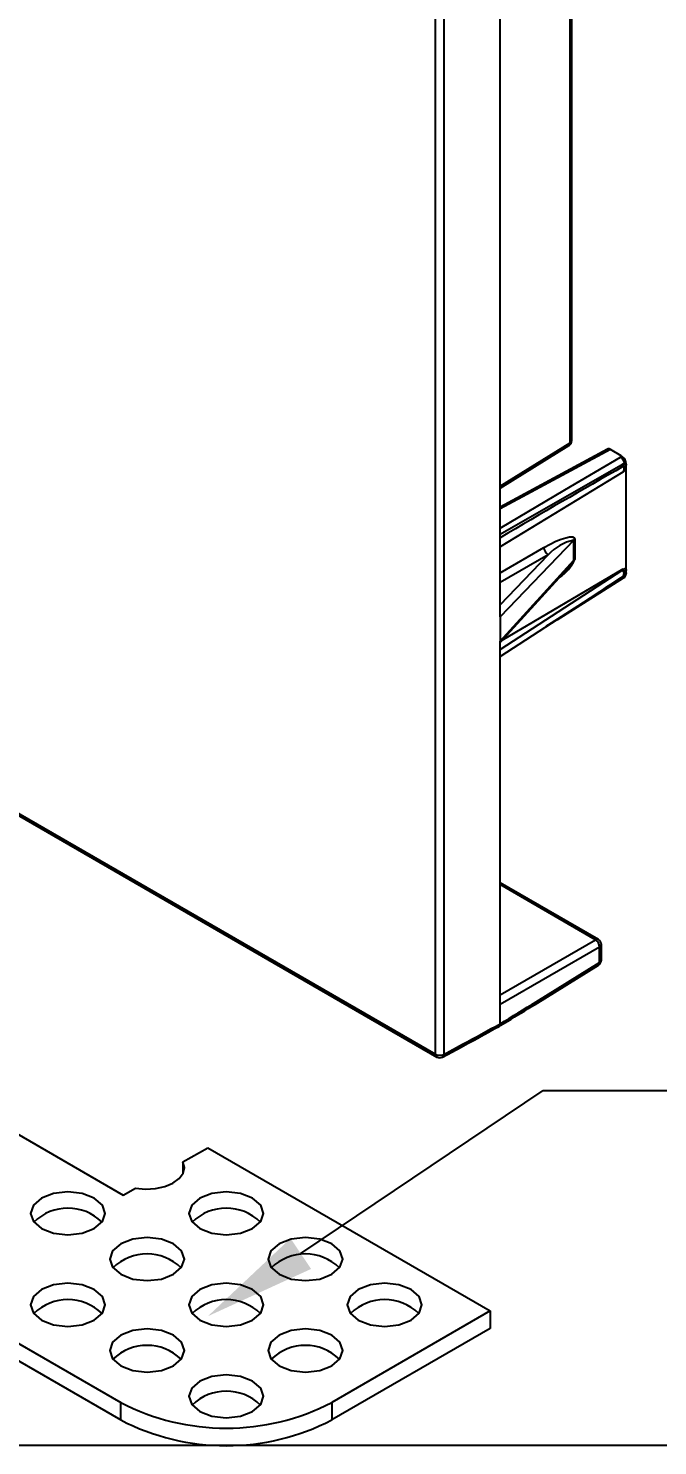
# Model space of a CAD drawing. Extents: x -0.92 to 7.46, y -5.99 to 0.
# Drawn here: x 3.793 to 4.847, y -5.992 to -3.62 of the extents above; entities that cross this region are included whole.
import ezdxf
from ezdxf import colors
from ezdxf.entities.mleader import LeaderData, LeaderLine
from ezdxf.math import Vec2, Vec3

# ---------------------------------------------------------------- set-up
doc = ezdxf.new("R2010")
doc.units = 0
doc.header["$LTSCALE"] = 0.5
doc.header["$MEASUREMENT"] = 0
for name, color, linetype in [('Brackets', 181, 'CONTINUOUS'), ('End Cap', 92, 'CONTINUOUS'), ('FAB DWG', 221, 'CONTINUOUS')]:
    doc.layers.add(name, color=color, linetype=linetype)
doc.layers.add('Text-Unprinted', color=131, linetype='CONTINUOUS', plot=False)
doc.styles.add('LSAD_Standard', font='arial.ttf')

msp = doc.modelspace()

# ---------------------------------------------------------------- linework, layer by layer
at = {"layer": 'Brackets', "transparency": 16777216}
for p, q in [((1.0575, -4.2511), (3.9478, -5.9197)), ((1.0575, -4.2804), (3.9478, -5.949)), ((3.6893, -5.4209), (3.952, -5.5726)), ((4.0521, -5.5168), (4.0937, -5.4936)), ((4.0937, -5.4936), (4.5666, -5.7666)), ((4.0521, -5.5168), (4.0521, -5.5367)), ((3.952, -5.5726), (3.9727, -5.5611)), ((4.5666, -5.7666), (4.3014, -5.9197)), ((4.5666, -5.7666), (4.5666, -5.7959)), ((4.5666, -5.7959), (4.3014, -5.949)), ((3.9478, -5.949), (3.9478, -5.9197)), ((4.3014, -5.9197), (4.3014, -5.949))]:
    msp.add_line(p, q, dxfattribs=at)
at = {"layer": 'Brackets', "transparency": 16777216, "flags": 128}
for points in [[(3.9727, -5.5611), (3.9893, -5.5628), (4.0061, -5.5619), (4.0218, -5.5585), (4.0354, -5.5527), (4.0459, -5.5451), (4.0524, -5.5361), (4.0545, -5.5264), (4.0521, -5.5168)], [(3.9036, -5.5778), (3.8834, -5.57), (3.8594, -5.5672), (3.8355, -5.57), (3.8153, -5.5778), (3.8017, -5.5895), (3.7969, -5.6033), (3.8017, -5.6171), (3.8153, -5.6288), (3.8355, -5.6366), (3.8594, -5.6394), (3.8834, -5.6366), (3.9036, -5.6288), (3.9172, -5.6171), (3.9219, -5.6033), (3.9172, -5.5895), (3.9036, -5.5778)], [(4.1688, -5.5778), (4.1485, -5.57), (4.1246, -5.5672), (4.1007, -5.57), (4.0804, -5.5778), (4.0669, -5.5895), (4.0621, -5.6033), (4.0669, -5.6171), (4.0804, -5.6288), (4.1007, -5.6366), (4.1246, -5.6394), (4.1485, -5.6366), (4.1688, -5.6288), (4.1824, -5.6171), (4.1871, -5.6033), (4.1824, -5.5895), (4.1688, -5.5778)], [(4.0362, -5.6543), (4.0159, -5.6465), (3.992, -5.6438), (3.9681, -5.6465), (3.9478, -5.6543), (3.9343, -5.666), (3.9295, -5.6798), (3.9343, -5.6936), (3.9478, -5.7053), (3.9681, -5.7132), (3.992, -5.7159), (4.0159, -5.7132), (4.0362, -5.7053), (4.0498, -5.6936), (4.0545, -5.6798), (4.0498, -5.666), (4.0362, -5.6543)], [(4.3014, -5.6543), (4.2811, -5.6465), (4.2572, -5.6438), (4.2333, -5.6465), (4.213, -5.6543), (4.1995, -5.666), (4.1947, -5.6798), (4.1995, -5.6936), (4.213, -5.7053), (4.2333, -5.7132), (4.2572, -5.7159), (4.2811, -5.7132), (4.3014, -5.7053), (4.3149, -5.6936), (4.3197, -5.6798), (4.3149, -5.666), (4.3014, -5.6543)], [(3.9036, -5.7309), (3.8834, -5.723), (3.8594, -5.7203), (3.8355, -5.723), (3.8153, -5.7309), (3.8017, -5.7426), (3.7969, -5.7564), (3.8017, -5.7702), (3.8153, -5.7819), (3.8355, -5.7897), (3.8594, -5.7925), (3.8834, -5.7897), (3.9036, -5.7819), (3.9172, -5.7702), (3.9219, -5.7564), (3.9172, -5.7426), (3.9036, -5.7309)], [(4.1688, -5.7309), (4.1485, -5.723), (4.1246, -5.7203), (4.1007, -5.723), (4.0804, -5.7309), (4.0669, -5.7426), (4.0621, -5.7564), (4.0669, -5.7702), (4.0804, -5.7819), (4.1007, -5.7897), (4.1246, -5.7925), (4.1485, -5.7897), (4.1688, -5.7819), (4.1824, -5.7702), (4.1871, -5.7564), (4.1824, -5.7426), (4.1688, -5.7309)], [(4.434, -5.7309), (4.4137, -5.723), (4.3898, -5.7203), (4.3659, -5.723), (4.3456, -5.7309), (4.332, -5.7426), (4.3273, -5.7564), (4.332, -5.7702), (4.3456, -5.7819), (4.3659, -5.7897), (4.3898, -5.7925), (4.4137, -5.7897), (4.434, -5.7819), (4.4475, -5.7702), (4.4523, -5.7564), (4.4475, -5.7426), (4.434, -5.7309)], [(4.0362, -5.8074), (4.0159, -5.7996), (3.992, -5.7968), (3.9681, -5.7996), (3.9478, -5.8074), (3.9343, -5.8191), (3.9295, -5.8329), (3.9343, -5.8467), (3.9478, -5.8584), (3.9681, -5.8662), (3.992, -5.869), (4.0159, -5.8662), (4.0362, -5.8584), (4.0498, -5.8467), (4.0545, -5.8329), (4.0498, -5.8191), (4.0362, -5.8074)], [(4.3014, -5.8074), (4.2811, -5.7996), (4.2572, -5.7968), (4.2333, -5.7996), (4.213, -5.8074), (4.1995, -5.8191), (4.1947, -5.8329), (4.1995, -5.8467), (4.213, -5.8584), (4.2333, -5.8662), (4.2572, -5.869), (4.2811, -5.8662), (4.3014, -5.8584), (4.3149, -5.8467), (4.3197, -5.8329), (4.3149, -5.8191), (4.3014, -5.8074)], [(4.1688, -5.8839), (4.1485, -5.8761), (4.1246, -5.8734), (4.1007, -5.8761), (4.0804, -5.8839), (4.0669, -5.8956), (4.0621, -5.9095), (4.0669, -5.9233), (4.0804, -5.935), (4.1007, -5.9428), (4.1246, -5.9455), (4.1485, -5.9428), (4.1688, -5.935), (4.1824, -5.9233), (4.1871, -5.9095), (4.1824, -5.8956), (4.1688, -5.8839)]]:
    msp.add_lwpolyline(points, dxfattribs=at)
at = {"layer": 'Brackets', "transparency": 16777216}
for centre, radius, start, end in [((3.8594, -5.6763), 0.0817, 45.6215, 134.3785), ((4.1246, -5.6763), 0.0817, 45.6215, 134.3785), ((3.992, -5.7529), 0.0817, 45.6215, 134.3785), ((4.2572, -5.7529), 0.0817, 45.6215, 134.3785), ((3.8594, -5.8294), 0.0817, 45.6215, 134.3785), ((4.1246, -5.8294), 0.0817, 45.6215, 134.3785), ((4.3898, -5.8294), 0.0817, 45.6215, 134.3785), ((3.992, -5.9059), 0.0817, 45.6215, 134.3785), ((4.2572, -5.9059), 0.0817, 45.6215, 134.3785), ((4.1246, -5.9825), 0.0817, 45.6215, 134.3785), ((4.1246, -5.5785), 0.3843, 242.6097, 297.3903), ((4.1246, -5.6078), 0.3843, 242.6097, 297.3903)]:
    msp.add_arc(centre, radius, start, end, dxfattribs=at)
at = {"layer": 'End Cap', "linetype": 'Continuous', "lineweight": 25, "transparency": 16777216}
for p, q in [((4.475, -5.3371), (4.475, -2.4421)), ((4.489, -2.4422), (4.489, -5.3372)), ((4.5831, -4.6047), (4.5831, -3.0126)), ((4.7004, -4.3138), (4.7004, -3.0468)), ((4.7033, -4.3098), (4.7033, -3.0428)), ((4.5831, -4.3864), (4.7004, -4.3138)), ((4.5831, -4.3897), (4.6985, -4.3183)), ((4.7631, -4.3244), (4.5831, -4.4212)), ((4.768, -4.325), (4.5831, -4.4244)), ((4.7858, -4.3353), (4.768, -4.325)), ((4.7849, -4.3377), (4.7858, -4.3353)), ((4.7887, -4.3629), (4.5831, -4.4877)), ((4.7887, -4.3629), (4.789, -4.3627)), ((4.789, -4.3627), (4.7893, -4.3625)), ((4.7933, -4.3556), (4.7941, -4.3551)), ((4.794, -4.3475), (4.7941, -4.3506)), ((4.7941, -4.3551), (4.7941, -4.3506)), ((4.7941, -4.5267), (4.7941, -4.3551)), ((4.7066, -4.4766), (4.5831, -4.6047)), ((4.7066, -4.5104), (4.7066, -4.4766)), ((4.7082, -4.4753), (4.7082, -4.5091)), ((4.5831, -4.5313), (4.6567, -4.4888)), ((4.5831, -4.5848), (4.6638, -4.501)), ((4.6638, -4.501), (4.5831, -4.5476)), ((4.5831, -4.6456), (4.7066, -4.5104)), ((4.5831, -4.6481), (4.6995, -4.5207)), ((4.5831, -4.6597), (4.7887, -4.5262)), ((4.7889, -4.5252), (4.5862, -4.6446)), ((4.7887, -4.5262), (4.7889, -4.5252)), ((4.7941, -4.5267), (4.7933, -4.5304)), ((4.7933, -4.5304), (4.7941, -4.5312)), ((4.7941, -4.5312), (4.7941, -4.5267)), ((4.6786, -4.61), (4.7901, -4.5398)), ((4.6798, -4.6085), (4.7918, -4.537)), ((4.7941, -4.5312), (4.794, -4.5341)), ((4.5831, -4.6712), (4.7344, -4.573)), ((4.5831, -4.6047), (4.5831, -4.6456)), ((4.6605, -4.6207), (4.6798, -4.6085)), ((4.5831, -5.286), (4.5831, -4.6456))]:
    msp.add_line(p, q, dxfattribs=at)
at = {"layer": 'End Cap', "transparency": 16777216}
for p, q in [((3.5412, -4.7981), (4.475, -5.3371)), ((3.5415, -4.8016), (4.477, -5.3417)), ((4.7478, -5.1449), (4.5831, -5.0499)), ((4.7429, -5.1453), (4.5831, -5.0531)), ((4.5831, -5.2376), (4.7429, -5.1453)), ((4.7499, -5.1576), (4.5831, -5.2539)), ((4.7499, -5.1834), (4.7499, -5.1576)), ((4.7528, -5.1794), (4.7528, -5.1536)), ((4.6418, -5.2536), (4.748, -5.1879)), ((4.6437, -5.2491), (4.7499, -5.1834)), ((4.4868, -5.3418), (4.5181, -5.325)), ((4.489, -5.3372), (4.5203, -5.3203))]:
    msp.add_line(p, q, dxfattribs=at)
at = {"layer": 'End Cap', "linetype": 'Continuous', "lineweight": 25, "transparency": 16777216, "flags": 128}
for points in [[(4.5831, -4.4565), (4.6915, -4.3926), (4.7849, -4.3377)], [(4.7918, -4.3479), (4.7855, -4.3515), (4.5831, -4.467)], [(4.7897, -4.3529), (4.7913, -4.3494), (4.7918, -4.3479)], [(4.7941, -4.3506), (4.7937, -4.353), (4.7933, -4.3556)], [(4.6567, -4.4888), (4.6668, -4.4833), (4.6764, -4.4786), (4.6853, -4.475), (4.6931, -4.4725), (4.6996, -4.4713), (4.7043, -4.4713), (4.7072, -4.4727), (4.7082, -4.4753)], [(4.7889, -4.5252), (4.7907, -4.5244), (4.7921, -4.5241), (4.7932, -4.5244), (4.7939, -4.5252), (4.7941, -4.5267)], [(4.7918, -4.537), (4.7909, -4.5366), (4.7897, -4.5369)]]:
    msp.add_lwpolyline(points, dxfattribs=at)
at = {"layer": 'End Cap', "linetype": 'Continuous', "lineweight": 25, "transparency": 16777216}
for centre, radius, start, end in [((4.6933, -4.3098), 0.01, 301.7291, 0), ((4.6955, -4.3144), 0.00494, 307.033, 6.4015), ((4.6983, -4.3093), 0.00495, 295.3879, 354.638), ((4.7651, -4.3291), 0.00507, 54.509, 112.8425), ((4.777, -4.3505), 0.0151, 10.003, 58.4331), ((4.7832, -4.3497), 0.0122, 46.7724, 82.2232), ((4.7766, -4.3505), 0.0178, 32.913, 58.8877), ((16.7566, -25.2602), 24.0898, 119.786, 120.35383), ((4.7832, -4.3573), 0.00781, 314.1351, 33.9726), ((4.7844, -4.3541), 0.00972, 297.0882, 354.5623), ((4.7837, -4.3547), 0.00962, 303.4081, 354.4761), ((4.7878, -4.3593), 0.00664, 34.0378, 73.3302), ((4.7798, -4.3488), 0.0142, 5.5771, 34.2332), ((4.7911, -4.3391), 0.00879, 274.8418, 289.006), ((4.725, -4.5584), 0.0839, 102.6353, 136.8308), ((4.7119, -4.4817), 0.00737, 120.301, 136.1939), ((4.6716, -4.4883), 0.0149, 181.7215, 238.2785), ((4.6448, -4.4806), 0.0695, 303.2973, 335.7846), ((4.6819, -4.5008), 0.0265, 311.4932, 338.8648), ((4.7119, -4.5155), 0.00737, 120.301, 136.1939), ((4.7812, -4.5323), 0.00966, 331.6298, 39.4303), ((4.7863, -4.5335), 0.00764, 23.5158, 71.9268), ((4.7833, -4.5292), 0.0101, 309.4312, 352.7374), ((-3.9915, 8.8737), 16.0298, 302.98052, 303.21627), ((4.7848, -4.5313), 0.01, 302.1652, 327.9246), ((4.7878, -4.5363), 0.00411, 304.1253, 350.9582), ((4.7857, -4.5302), 0.00919, 312.3109, 334.6933), ((4.7887, -4.5339), 0.00525, 329.0935, 357.634)]:
    msp.add_arc(centre, radius, start, end, dxfattribs=at)
at = {"layer": 'End Cap', "transparency": 16777216}
for centre, radius, start, end in [((4.7457, -5.1494), 0.00495, 65.3602, 124.6041), ((4.735, -5.158), 0.0149, 1.7215, 58.2785), ((4.7428, -5.1536), 0.01, 0, 60.0027), ((4.7478, -5.1531), 0.00495, 295.3879, 354.638), ((4.7428, -5.1794), 0.01, 301.7291, 360), ((4.745, -5.184), 0.00494, 307.033, 6.4015), ((4.7478, -5.1789), 0.00495, 295.3879, 354.638), ((4.6388, -5.2497), 0.00494, 307.0039, 6.404), ((4.5155, -5.3209), 0.00487, 302.6721, 6.5147), ((4.4797, -5.3377), 0.0048, 172.814, 235.8738), ((4.482, -5.3234), 0.0154, 242.6565, 296.7662), ((4.482, -5.333), 0.01, 240.0027, 298.2656), ((4.4841, -5.3377), 0.00487, 302.6721, 6.5147)]:
    msp.add_arc(centre, radius, start, end, dxfattribs=at)
for centre, major_axis, ratio, start_param, end_param in [((4.5832, -1.2114), (2.4305, 4.3585), 0.567218, 3.918447, 3.935936), ((4.583, -1.2115), (2.5612, 4.283), 0.587369, 3.918493, 3.935981)]:
    msp.add_ellipse(centre, major_axis=major_axis, ratio=ratio, start_param=start_param, end_param=end_param, dxfattribs=at)
for points, knots in [([(4.5807, -5.2908), (4.5857, -5.2877), (4.6061, -5.2755), (4.6265, -5.263), (4.6418, -5.2536)], [0, 0, 0, 0, 0.250002, 1, 1, 1, 1]), ([(4.5831, -5.286), (4.583, -5.2868), (4.5828, -5.2885), (4.5819, -5.2901), (4.5811, -5.2904), (4.5809, -5.2905)], [0, 0, 0, 0, 0.425063, 0.850125, 1, 1, 1, 1]), ([(4.5181, -5.325), (4.5234, -5.3222), (4.5445, -5.3108), (4.5656, -5.2991), (4.5814, -5.2903)], [0, 0, 0, 0, 0.250002, 1, 1, 1, 1])]:
    msp.add_open_spline(points, degree=3, knots=knots, dxfattribs=at)
at = {"layer": 'Text-Unprinted', "ltscale": 0.5, "transparency": 16777216}
msp.add_lwpolyline([(0, 0), (6.8397, 0), (6.8397, -5.992), (0, -5.992)], close=True, dxfattribs=at)

# ---------------------------------------------------------------- leaders
at = {"layer": 'FAB DWG', "ltscale": 0.5, "transparency": 16777216}
ml = msp.add_multileader_mtext('Standard', dxfattribs=at)
ml.set_content('\\A1;BK01242 (x1)\\PHW63214 (x2)', color=256, style='LSAD_Standard')
ml.set_leader_properties()
ml.build(insert=Vec2(0, 0))
ml.multileader.update_dxf_attribs({"text_left_attachment_type": 2, "dogleg_length": 0.36, "arrow_head_size": 0.1875})
ctx = ml.context
ctx.base_point, ctx.char_height, ctx.arrow_head_size, ctx.landing_gap_size, ctx.plane_origin = Vec3(5.0229, -5.3975), 0.1875, 0.1875, 0.09, Vec3(2.847, 10.3108)
ctx.left_attachment = 2
notes = []
notes.append((ctx, [(0, (1, 1, 0), (4.6556, -5.3975), (1, 0), 0.3672, [(0, [(4.0939, -5.7754)], 0, [])])]))
ctx.mtext.insert, ctx.mtext.width, ctx.mtext.defined_height, ctx.mtext.flow_direction = Vec3(5.1129, -5.1167), 2.351815, 0.6491, 5
for ctx, leaders in notes:
    for number, flags, end, landing, length, lines in leaders:
        leader = LeaderData()
        leader.index, (leader.has_last_leader_line, leader.has_dogleg_vector, leader.attachment_direction) = number, flags
        leader.last_leader_point, leader.dogleg_vector, leader.dogleg_length = Vec3(end), Vec3(landing), length
        for number, points, colour, breaks in lines:
            line = LeaderLine()
            line.index, line.vertices, line.color, line.breaks = number, Vec3.list(points), colors.encode_raw_color(colour), breaks
            leader.lines.append(line)
        ctx.leaders.append(leader)

doc.saveas('drawing.dxf')
